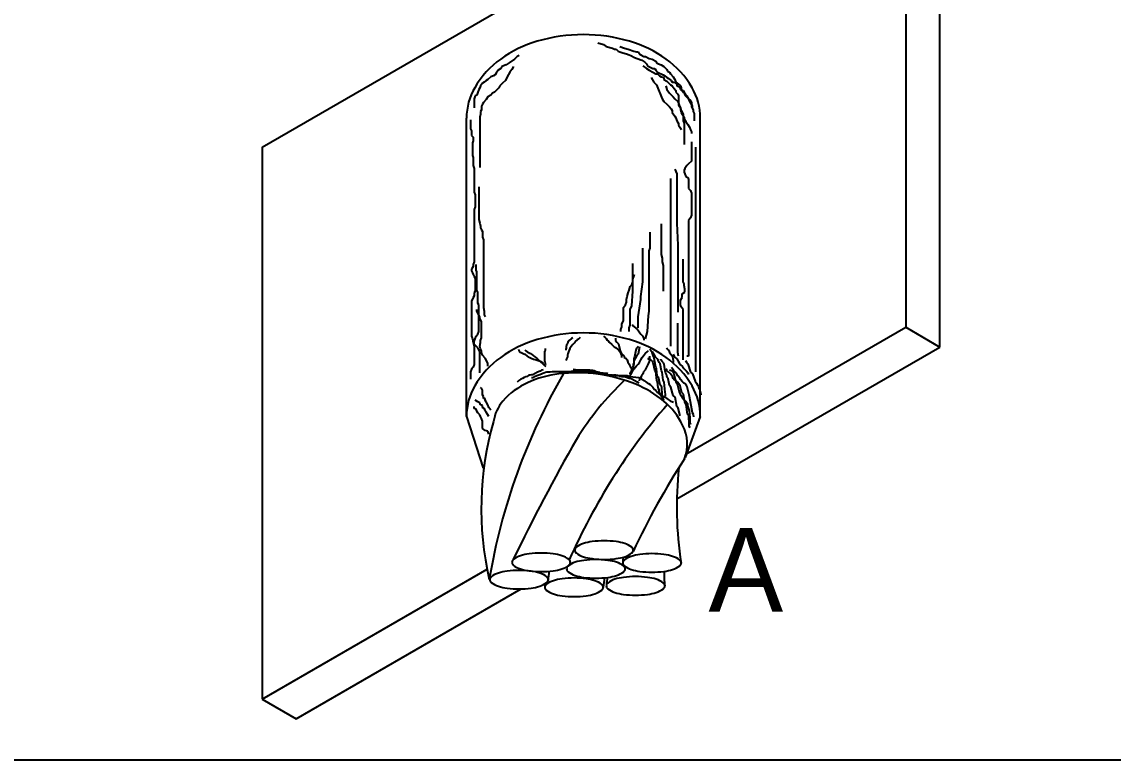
# Model space of a CAD drawing. Extents: x -800 to 12181, y -6101 to 2255.
# Drawn here: x 11382.3 to 11507.5, y 803.8 to 888.5 of the extents above; entities that cross this region are included whole.
import ezdxf

# ---------------------------------------------------------------- set-up
doc = ezdxf.new("R2010")
doc.units = 0
doc.header["$MEASUREMENT"] = 0
doc.layers.add('15', color=1, linetype='CONTINUOUS')
doc.layers.add('25', color=2, linetype='CONTINUOUS')
doc.styles.add('60', font='ACENT.SHX', dxfattribs={"height": 8})

msp = doc.modelspace()

# ---------------------------------------------------------------- linework, layer by layer
at = {"layer": '15'}
for p, q in [((11409.826, 874.143, -8.914), (11483.742, 916.819, -8.914)), ((11483.742, 916.819, -8.914), (11483.742, 853.47, -8.914)), ((11487.662, 851.207, -8.914), (11487.662, 914.556, -8.914)), ((11433.303, 843.247, -8.914), (11433.303, 877.489, -8.914)), ((11460.139, 843.247, -8.914), (11460.139, 877.489, -8.914)), ((11409.826, 874.143, -8.914), (11409.826, 810.794, -8.914)), ((11458.502, 838.898, -8.914), (11483.742, 853.47, -8.914)), ((11483.742, 853.47, -8.914), (11487.662, 851.207, -8.914)), ((11457.447, 833.762, -8.914), (11487.662, 851.207, -8.914)), ((11433.303, 843.247, -8.914), (11435.212, 837.309, -8.914)), ((11460.139, 843.247, -8.914), (11458.391, 838.519, -8.914)), ((11409.826, 810.794, -8.914), (11435.666, 825.713, -8.914)), ((11413.745, 808.531, -8.914), (11439.586, 823.45, -8.914)), ((11409.826, 810.794, -8.914), (11413.745, 808.531, -8.914))]:
    msp.add_line(p, q, dxfattribs=at)
at = {"layer": '15', "color": 1}
for p, q in [((11448.391, 886.124, -8.914), (11449.022, 885.914, -8.914)), ((11449.022, 885.914, -8.914), (11449.338, 885.704, -8.914)), ((11439.341, 884.652, -8.914), (11439.131, 884.547, -8.914)), ((11449.338, 885.704, -8.914), (11450.074, 885.493, -8.914)), ((11450.074, 885.493, -8.914), (11450.285, 885.388, -8.914)), ((11450.285, 885.388, -8.914), (11450.495, 885.388, -8.914)), ((11450.495, 885.388, -8.914), (11450.706, 885.178, -8.914)), ((11450.706, 885.178, -8.914), (11450.916, 885.073, -8.914)), ((11450.916, 885.704, -8.914), (11451.442, 885.493, -8.914)), ((11450.916, 885.073, -8.914), (11451.232, 884.967, -8.914)), ((11451.232, 884.967, -8.914), (11451.653, 884.862, -8.914)), ((11451.442, 885.493, -8.914), (11451.863, 885.388, -8.914)), ((11451.653, 884.862, -8.914), (11451.968, 884.757, -8.914)), ((11451.863, 885.388, -8.914), (11452.495, 885.178, -8.914)), ((11451.968, 884.757, -8.914), (11452.179, 884.652, -8.914)), ((11452.179, 884.652, -8.914), (11452.6, 884.442, -8.914)), ((11452.495, 885.178, -8.914), (11452.81, 885.073, -8.914)), ((11452.81, 885.073, -8.914), (11453.021, 885.073, -8.914)), ((11453.021, 885.073, -8.914), (11453.126, 884.862, -8.914)), ((11453.126, 884.862, -8.914), (11453.336, 884.757, -8.914)), ((11453.336, 884.757, -8.914), (11453.652, 884.547, -8.914)), ((11437.342, 883.39, -8.914), (11437.236, 883.179, -8.914)), ((11437.868, 883.6, -8.914), (11437.342, 883.39, -8.914)), ((11438.183, 883.811, -8.914), (11437.868, 883.6, -8.914)), ((11438.815, 884.231, -8.914), (11438.183, 883.811, -8.914)), ((11438.71, 883.39, -8.914), (11438.499, 883.074, -8.914)), ((11439.131, 884.547, -8.914), (11438.815, 884.231, -8.914)), ((11452.6, 884.442, -8.914), (11452.915, 884.336, -8.914)), ((11452.915, 884.336, -8.914), (11453.442, 884.126, -8.914)), ((11453.442, 884.126, -8.914), (11453.757, 883.916, -8.914)), ((11453.547, 883.495, -8.914), (11453.968, 883.179, -8.914)), ((11453.652, 884.547, -8.914), (11453.863, 884.547, -8.914)), ((11453.757, 883.916, -8.914), (11453.968, 883.705, -8.914)), ((11453.863, 884.547, -8.914), (11454.283, 884.336, -8.914)), ((11453.968, 883.705, -8.914), (11454.073, 883.495, -8.914)), ((11454.073, 883.495, -8.914), (11454.704, 883.179, -8.914)), ((11454.283, 884.336, -8.914), (11454.599, 884.231, -8.914)), ((11454.599, 884.231, -8.914), (11455.02, 884.021, -8.914)), ((11455.02, 884.021, -8.914), (11455.125, 883.811, -8.914)), ((11455.125, 883.811, -8.914), (11455.336, 883.705, -8.914)), ((11455.336, 883.705, -8.914), (11455.651, 883.6, -8.914)), ((11455.651, 883.6, -8.914), (11455.967, 883.39, -8.914)), ((11455.967, 883.39, -8.914), (11456.283, 883.074, -8.914)), ((11436.079, 882.233, -8.914), (11435.763, 881.917, -8.914)), ((11436.395, 882.338, -8.914), (11436.079, 882.233, -8.914)), ((11436.605, 882.443, -8.914), (11436.395, 882.338, -8.914)), ((11436.71, 882.654, -8.914), (11436.605, 882.443, -8.914)), ((11436.921, 882.969, -8.914), (11436.71, 882.654, -8.914)), ((11437.236, 883.179, -8.914), (11436.921, 882.969, -8.914)), ((11437.973, 882.233, -8.914), (11437.763, 881.812, -8.914)), ((11438.289, 882.759, -8.914), (11437.973, 882.233, -8.914)), ((11438.499, 883.074, -8.914), (11438.289, 882.759, -8.914)), ((11453.968, 883.179, -8.914), (11454.283, 882.969, -8.914)), ((11454.283, 882.969, -8.914), (11454.704, 882.759, -8.914)), ((11454.494, 882.128, -8.914), (11454.81, 881.602, -8.914)), ((11454.704, 883.179, -8.914), (11454.915, 883.179, -8.914)), ((11454.704, 882.759, -8.914), (11455.02, 882.548, -8.914)), ((11454.915, 883.179, -8.914), (11455.02, 882.969, -8.914)), ((11455.02, 882.969, -8.914), (11455.23, 882.759, -8.914)), ((11455.02, 882.548, -8.914), (11455.23, 882.548, -8.914)), ((11455.23, 882.759, -8.914), (11455.862, 882.443, -8.914)), ((11455.23, 882.548, -8.914), (11455.441, 882.338, -8.914)), ((11455.441, 882.338, -8.914), (11455.651, 882.233, -8.914)), ((11455.651, 882.233, -8.914), (11455.967, 882.128, -8.914)), ((11455.862, 882.443, -8.914), (11456.072, 882.338, -8.914)), ((11455.967, 882.128, -8.914), (11455.967, 881.917, -8.914)), ((11456.072, 882.338, -8.914), (11456.283, 882.128, -8.914)), ((11456.283, 883.074, -8.914), (11456.388, 882.864, -8.914)), ((11456.283, 882.128, -8.914), (11456.493, 882.023, -8.914)), ((11456.388, 882.864, -8.914), (11456.598, 882.759, -8.914)), ((11456.598, 882.759, -8.914), (11456.704, 882.548, -8.914)), ((11456.704, 882.548, -8.914), (11457.019, 882.233, -8.914)), ((11457.019, 882.233, -8.914), (11457.23, 881.917, -8.914)), ((11434.816, 880.971, -8.914), (11434.711, 880.76, -8.914)), ((11434.921, 881.181, -8.914), (11434.816, 880.971, -8.914)), ((11435.132, 881.497, -8.914), (11434.921, 881.181, -8.914)), ((11435.342, 881.602, -8.914), (11435.132, 881.497, -8.914)), ((11435.553, 881.812, -8.914), (11435.342, 881.602, -8.914)), ((11435.763, 881.917, -8.914), (11435.553, 881.812, -8.914)), ((11437.026, 880.971, -8.914), (11436.816, 880.76, -8.914)), ((11437.131, 881.181, -8.914), (11437.026, 880.971, -8.914)), ((11437.447, 881.497, -8.914), (11437.131, 881.181, -8.914)), ((11437.763, 881.812, -8.914), (11437.447, 881.497, -8.914)), ((11454.81, 881.602, -8.914), (11455.125, 881.286, -8.914)), ((11455.125, 881.286, -8.914), (11455.757, 879.709, -8.914)), ((11455.967, 881.917, -8.914), (11456.283, 881.707, -8.914)), ((11456.178, 881.181, -8.914), (11456.283, 880.76, -8.914)), ((11456.283, 881.707, -8.914), (11456.704, 881.286, -8.914)), ((11456.493, 882.023, -8.914), (11456.809, 881.812, -8.914)), ((11456.704, 881.286, -8.914), (11456.914, 881.181, -8.914)), ((11456.809, 881.812, -8.914), (11456.914, 881.602, -8.914)), ((11456.914, 881.602, -8.914), (11457.125, 881.602, -8.914)), ((11456.914, 881.181, -8.914), (11457.125, 880.866, -8.914)), ((11457.125, 881.602, -8.914), (11457.44, 881.392, -8.914)), ((11457.125, 880.866, -8.914), (11457.335, 880.655, -8.914)), ((11457.23, 881.917, -8.914), (11457.335, 881.602, -8.914)), ((11457.335, 881.602, -8.914), (11457.651, 881.392, -8.914)), ((11457.44, 881.392, -8.914), (11457.44, 881.181, -8.914)), ((11457.44, 881.181, -8.914), (11457.756, 881.076, -8.914)), ((11457.651, 881.392, -8.914), (11457.861, 881.181, -8.914)), ((11457.756, 881.076, -8.914), (11457.861, 880.76, -8.914)), ((11457.861, 881.181, -8.914), (11457.966, 880.971, -8.914)), ((11457.966, 880.971, -8.914), (11457.966, 880.76, -8.914)), ((11434.29, 880.024, -8.914), (11434.185, 879.709, -8.914)), ((11434.185, 879.709, -8.914), (11434.185, 878.657, -8.914)), ((11434.5, 880.129, -8.914), (11434.29, 880.024, -8.914)), ((11434.606, 880.445, -8.914), (11434.5, 880.129, -8.914)), ((11434.711, 880.76, -8.914), (11434.606, 880.445, -8.914)), ((11435.553, 879.604, -8.914), (11435.237, 879.288, -8.914)), ((11435.763, 879.919, -8.914), (11435.553, 879.604, -8.914)), ((11436.079, 880.129, -8.914), (11435.763, 879.919, -8.914)), ((11436.289, 880.34, -8.914), (11436.079, 880.129, -8.914)), ((11436.5, 880.445, -8.914), (11436.289, 880.34, -8.914)), ((11436.816, 880.76, -8.914), (11436.5, 880.445, -8.914)), ((11455.757, 879.709, -8.914), (11455.967, 879.393, -8.914)), ((11456.283, 880.76, -8.914), (11456.598, 880.34, -8.914)), ((11456.598, 880.34, -8.914), (11457.019, 879.919, -8.914)), ((11457.019, 879.919, -8.914), (11457.23, 879.709, -8.914)), ((11457.23, 879.709, -8.914), (11457.546, 879.393, -8.914)), ((11457.335, 880.655, -8.914), (11457.335, 880.445, -8.914)), ((11457.335, 880.445, -8.914), (11457.546, 880.235, -8.914)), ((11457.546, 880.235, -8.914), (11457.651, 880.024, -8.914)), ((11457.651, 880.024, -8.914), (11457.651, 878.972, -8.914)), ((11457.861, 880.76, -8.914), (11458.072, 880.655, -8.914)), ((11457.966, 880.76, -8.914), (11458.177, 880.655, -8.914)), ((11458.072, 880.655, -8.914), (11458.177, 880.445, -8.914)), ((11458.177, 880.655, -8.914), (11458.282, 880.445, -8.914)), ((11458.177, 880.445, -8.914), (11458.387, 880.34, -8.914)), ((11458.282, 880.445, -8.914), (11458.387, 880.129, -8.914)), ((11458.387, 880.34, -8.914), (11458.493, 880.129, -8.914)), ((11458.387, 880.129, -8.914), (11458.808, 879.709, -8.914)), ((11458.493, 880.129, -8.914), (11458.703, 879.919, -8.914)), ((11458.703, 879.919, -8.914), (11458.808, 879.604, -8.914)), ((11458.808, 879.709, -8.914), (11459.019, 879.498, -8.914)), ((11458.808, 879.604, -8.914), (11459.019, 879.183, -8.914)), ((11435.027, 878.447, -8.914), (11434.921, 878.236, -8.914)), ((11435.132, 879.078, -8.914), (11435.027, 878.867, -8.914)), ((11435.027, 878.867, -8.914), (11435.027, 878.447, -8.914)), ((11435.237, 879.288, -8.914), (11435.132, 879.078, -8.914)), ((11455.967, 879.393, -8.914), (11456.283, 879.078, -8.914)), ((11456.283, 879.078, -8.914), (11456.598, 878.762, -8.914)), ((11456.598, 878.762, -8.914), (11456.809, 878.552, -8.914)), ((11456.809, 878.552, -8.914), (11456.914, 878.341, -8.914)), ((11456.914, 878.341, -8.914), (11456.914, 878.131, -8.914)), ((11457.546, 879.393, -8.914), (11457.651, 879.183, -8.914)), ((11457.651, 879.183, -8.914), (11457.756, 878.867, -8.914)), ((11457.651, 878.972, -8.914), (11457.861, 878.657, -8.914)), ((11457.756, 878.867, -8.914), (11457.861, 878.657, -8.914)), ((11457.861, 878.657, -8.914), (11457.966, 878.341, -8.914)), ((11457.861, 878.657, -8.914), (11457.861, 878.447, -8.914)), ((11457.861, 878.447, -8.914), (11457.966, 878.131, -8.914)), ((11457.966, 878.341, -8.914), (11458.177, 877.921, -8.914)), ((11459.019, 879.498, -8.914), (11459.124, 879.288, -8.914)), ((11459.019, 879.183, -8.914), (11459.124, 878.972, -8.914)), ((11459.124, 879.288, -8.914), (11459.124, 879.078, -8.914)), ((11459.124, 879.078, -8.914), (11459.229, 878.867, -8.914)), ((11459.124, 878.972, -8.914), (11459.124, 878.762, -8.914)), ((11459.124, 878.762, -8.914), (11459.334, 878.447, -8.914)), ((11459.229, 878.867, -8.914), (11459.229, 878.657, -8.914)), ((11459.334, 878.447, -8.914), (11459.334, 878.236, -8.914)), ((11433.764, 877.29, -8.914), (11433.764, 876.238, -8.914)), ((11434.921, 877.921, -8.914), (11434.816, 877.605, -8.914)), ((11434.816, 877.605, -8.914), (11434.816, 871.821, -8.914)), ((11434.921, 878.236, -8.914), (11434.921, 877.921, -8.914)), ((11456.914, 878.131, -8.914), (11457.23, 877.71, -8.914)), ((11457.23, 877.71, -8.914), (11457.335, 877.5, -8.914)), ((11457.335, 877.5, -8.914), (11457.44, 877.185, -8.914)), ((11457.44, 877.185, -8.914), (11457.651, 876.869, -8.914)), ((11457.966, 878.131, -8.914), (11458.072, 877.921, -8.914)), ((11458.072, 877.921, -8.914), (11458.282, 877.605, -8.914)), ((11458.177, 877.921, -8.914), (11458.177, 877.185, -8.914)), ((11458.177, 877.185, -8.914), (11458.282, 876.869, -8.914)), ((11458.282, 877.605, -8.914), (11458.282, 877.395, -8.914)), ((11458.282, 877.395, -8.914), (11458.493, 877.079, -8.914)), ((11458.493, 877.079, -8.914), (11458.703, 876.764, -8.914)), ((11459.334, 878.236, -8.914), (11459.44, 878.026, -8.914)), ((11459.44, 878.026, -8.914), (11459.44, 877.185, -8.914)), ((11433.764, 876.238, -8.914), (11433.869, 876.028, -8.914)), ((11433.869, 876.028, -8.914), (11433.869, 875.502, -8.914)), ((11457.651, 876.869, -8.914), (11457.651, 876.659, -8.914)), ((11457.651, 876.659, -8.914), (11457.861, 876.343, -8.914)), ((11457.861, 876.343, -8.914), (11457.966, 876.133, -8.914)), ((11458.282, 876.869, -8.914), (11458.282, 874.45, -8.914)), ((11458.703, 876.764, -8.914), (11458.914, 876.448, -8.914)), ((11458.914, 876.448, -8.914), (11459.019, 876.133, -8.914)), ((11459.019, 876.133, -8.914), (11459.124, 875.922, -8.914)), ((11459.124, 875.922, -8.914), (11459.124, 875.712, -8.914)), ((11433.869, 875.502, -8.914), (11434.08, 875.291, -8.914)), ((11434.08, 874.871, -8.914), (11433.974, 874.66, -8.914)), ((11433.974, 874.66, -8.914), (11433.974, 873.188, -8.914)), ((11434.08, 875.291, -8.914), (11434.08, 874.871, -8.914)), ((11459.124, 874.765, -8.914), (11459.124, 872.557, -8.914)), ((11459.65, 848.366, -8.914), (11459.65, 874.134, -8.914)), ((11433.974, 873.188, -8.914), (11434.08, 872.977, -8.914)), ((11434.08, 872.977, -8.914), (11434.08, 872.031, -8.914)), ((11458.808, 872.241, -8.914), (11458.598, 872.031, -8.914)), ((11459.124, 872.557, -8.914), (11458.808, 872.241, -8.914)), ((11434.08, 872.031, -8.914), (11434.185, 871.715, -8.914)), ((11434.185, 871.715, -8.914), (11434.185, 868.981, -8.914)), ((11457.23, 871.61, -8.914), (11457.44, 871.084, -8.914)), ((11457.44, 871.084, -8.914), (11457.44, 865.405, -8.914)), ((11458.387, 871.715, -8.914), (11458.282, 871.505, -8.914)), ((11458.282, 871.505, -8.914), (11458.282, 871.295, -8.914)), ((11458.282, 871.295, -8.914), (11458.387, 871.084, -8.914)), ((11458.598, 872.031, -8.914), (11458.387, 871.715, -8.914)), ((11458.387, 871.084, -8.914), (11458.493, 870.769, -8.914)), ((11434.711, 869.612, -8.914), (11434.711, 865.826, -8.914)), ((11456.704, 870.558, -8.914), (11456.704, 851.311, -8.914)), ((11458.493, 870.769, -8.914), (11458.703, 870.664, -8.914)), ((11458.703, 870.664, -8.914), (11458.808, 870.453, -8.914)), ((11458.808, 870.453, -8.914), (11458.808, 869.402, -8.914)), ((11434.185, 868.981, -8.914), (11434.29, 868.665, -8.914)), ((11434.29, 868.665, -8.914), (11434.29, 867.298, -8.914)), ((11458.808, 869.402, -8.914), (11459.019, 869.191, -8.914)), ((11459.019, 869.191, -8.914), (11459.124, 868.876, -8.914)), ((11459.124, 868.876, -8.914), (11459.124, 866.351, -8.914)), ((11434.29, 867.298, -8.914), (11434.185, 866.982, -8.914)), ((11434.185, 866.982, -8.914), (11434.185, 860.988, -8.914)), ((11434.711, 865.826, -8.914), (11434.816, 865.405, -8.914)), ((11459.019, 866.036, -8.914), (11458.808, 865.72, -8.914)), ((11459.124, 866.351, -8.914), (11459.019, 866.036, -8.914)), ((11434.816, 865.405, -8.914), (11434.921, 865.089, -8.914)), ((11434.921, 865.089, -8.914), (11434.921, 864.879, -8.914)), ((11434.921, 864.879, -8.914), (11435.027, 864.669, -8.914)), ((11435.027, 864.669, -8.914), (11435.132, 864.458, -8.914)), ((11455.651, 865.363, -8.914), (11455.651, 861.829, -8.914)), ((11457.44, 865.405, -8.914), (11457.546, 862.881, -8.914)), ((11458.808, 865.72, -8.914), (11458.808, 850.154, -8.914)), ((11435.132, 864.458, -8.914), (11435.132, 863.827, -8.914)), ((11435.132, 863.827, -8.914), (11435.237, 863.512, -8.914)), ((11435.237, 863.512, -8.914), (11435.237, 855.729, -8.914)), ((11454.389, 862.565, -8.914), (11454.389, 864.373, -8.914)), ((11453.547, 858.674, -8.914), (11453.547, 862.565, -8.914)), ((11454.283, 862.25, -8.914), (11454.389, 862.565, -8.914)), ((11454.283, 855.308, -8.914), (11454.283, 862.25, -8.914)), ((11457.546, 862.881, -8.914), (11457.546, 855.203, -8.914)), ((11434.185, 860.988, -8.914), (11434.08, 860.672, -8.914)), ((11452.389, 857.622, -8.914), (11452.389, 860.777, -8.914)), ((11455.651, 861.829, -8.914), (11455.757, 861.408, -8.914)), ((11455.757, 861.408, -8.914), (11455.757, 860.988, -8.914)), ((11455.757, 860.988, -8.914), (11455.862, 860.567, -8.914)), ((11458.177, 858.674, -8.914), (11458.177, 861.303, -8.914)), ((11434.08, 860.462, -8.914), (11433.869, 860.146, -8.914)), ((11433.869, 860.146, -8.914), (11433.869, 859.936, -8.914)), ((11433.869, 859.936, -8.914), (11433.974, 859.725, -8.914)), ((11433.974, 859.725, -8.914), (11434.08, 859.515, -8.914)), ((11434.08, 860.672, -8.914), (11434.08, 860.462, -8.914)), ((11434.395, 860.041, -8.914), (11434.395, 860.672, -8.914)), ((11434.5, 859.831, -8.914), (11434.395, 860.041, -8.914)), ((11434.5, 857.727, -8.914), (11434.5, 859.831, -8.914)), ((11455.862, 860.567, -8.914), (11455.862, 857.622, -8.914)), ((11434.08, 859.515, -8.914), (11434.185, 859.305, -8.914)), ((11434.185, 859.305, -8.914), (11434.29, 859.094, -8.914)), ((11434.29, 859.094, -8.914), (11434.29, 857.622, -8.914)), ((11452.074, 858.148, -8.914), (11452.284, 858.358, -8.914)), ((11452.284, 858.358, -8.914), (11452.389, 858.674, -8.914)), ((11452.389, 858.989, -8.914), (11452.495, 859.305, -8.914)), ((11452.389, 858.674, -8.914), (11452.389, 858.989, -8.914)), ((11452.495, 859.305, -8.914), (11452.6, 859.515, -8.914)), ((11453.336, 856.991, -8.914), (11453.547, 858.674, -8.914)), ((11458.282, 858.463, -8.914), (11458.177, 858.674, -8.914)), ((11458.282, 858.253, -8.914), (11458.282, 858.463, -8.914)), ((11434.185, 857.096, -8.914), (11434.08, 856.886, -8.914)), ((11434.29, 857.622, -8.914), (11434.185, 857.412, -8.914)), ((11434.185, 857.412, -8.914), (11434.185, 857.096, -8.914)), ((11434.606, 857.517, -8.914), (11434.5, 857.727, -8.914)), ((11434.606, 856.255, -8.914), (11434.606, 857.517, -8.914)), ((11451.758, 856.991, -8.914), (11451.863, 857.412, -8.914)), ((11451.863, 857.412, -8.914), (11451.968, 857.727, -8.914)), ((11451.968, 857.727, -8.914), (11452.074, 858.148, -8.914)), ((11452.284, 855.939, -8.914), (11452.389, 857.622, -8.914)), ((11458.072, 857.306, -8.914), (11458.387, 857.517, -8.914)), ((11458.072, 856.886, -8.914), (11458.072, 857.306, -8.914)), ((11458.387, 857.832, -8.914), (11458.282, 858.253, -8.914)), ((11458.387, 857.517, -8.914), (11458.387, 857.832, -8.914)), ((11434.08, 856.886, -8.914), (11433.869, 856.465, -8.914)), ((11433.869, 856.465, -8.914), (11433.869, 852.468, -8.914)), ((11434.711, 856.044, -8.914), (11434.606, 856.255, -8.914)), ((11434.711, 852.994, -8.914), (11434.711, 856.044, -8.914)), ((11451.337, 855.729, -8.914), (11451.548, 856.044, -8.914)), ((11451.548, 856.044, -8.914), (11451.653, 856.36, -8.914)), ((11451.653, 856.675, -8.914), (11451.758, 856.991, -8.914)), ((11451.653, 856.36, -8.914), (11451.653, 856.675, -8.914)), ((11452.074, 855.518, -8.914), (11452.284, 855.939, -8.914)), ((11453.021, 854.677, -8.914), (11453.336, 856.675, -8.914)), ((11453.336, 856.675, -8.914), (11453.336, 856.991, -8.914)), ((11457.861, 856.57, -8.914), (11458.072, 856.886, -8.914)), ((11457.861, 856.044, -8.914), (11457.861, 856.57, -8.914)), ((11457.966, 855.834, -8.914), (11457.861, 856.044, -8.914)), ((11458.177, 855.518, -8.914), (11457.966, 855.834, -8.914)), ((11434.5, 855.308, -8.914), (11434.5, 855.518, -8.914)), ((11434.606, 855.098, -8.914), (11434.5, 855.308, -8.914)), ((11434.711, 854.887, -8.914), (11434.606, 855.098, -8.914)), ((11434.816, 854.677, -8.914), (11434.711, 854.887, -8.914)), ((11434.816, 854.467, -8.914), (11434.816, 854.677, -8.914)), ((11435.237, 855.729, -8.914), (11435.342, 855.308, -8.914)), ((11435.342, 855.308, -8.914), (11435.342, 854.887, -8.914)), ((11435.342, 854.887, -8.914), (11435.448, 854.677, -8.914)), ((11451.337, 854.256, -8.914), (11451.337, 855.729, -8.914)), ((11452.074, 853.73, -8.914), (11452.074, 855.518, -8.914)), ((11453.021, 853.415, -8.914), (11453.021, 854.677, -8.914)), ((11454.073, 852.994, -8.914), (11454.178, 854.782, -8.914)), ((11454.178, 854.782, -8.914), (11454.283, 855.308, -8.914)), ((11458.177, 849.734, -8.914), (11458.177, 855.518, -8.914)), ((11435.027, 854.151, -8.914), (11434.816, 854.467, -8.914)), ((11435.027, 852.258, -8.914), (11435.027, 854.151, -8.914)), ((11451.021, 853.205, -8.914), (11451.127, 853.52, -8.914)), ((11451.127, 853.836, -8.914), (11451.337, 854.256, -8.914)), ((11451.127, 853.52, -8.914), (11451.127, 853.836, -8.914)), ((11451.968, 853.415, -8.914), (11452.074, 853.73, -8.914)), ((11451.968, 852.994, -8.914), (11451.968, 853.415, -8.914)), ((11452.313, 853.792, -8.914), (11452.47, 853.582, -8.914)), ((11452.47, 853.582, -8.914), (11452.786, 853.32, -8.914)), ((11452.786, 853.32, -8.914), (11452.943, 853.215, -8.914)), ((11457.546, 850.575, -8.914), (11457.546, 853.941, -8.914)), ((11433.869, 852.468, -8.914), (11433.974, 852.153, -8.914)), ((11433.974, 852.153, -8.914), (11434.08, 851.732, -8.914)), ((11434.185, 851.837, -8.914), (11434.29, 852.153, -8.914)), ((11434.29, 852.153, -8.914), (11434.395, 852.468, -8.914)), ((11434.395, 852.468, -8.914), (11434.606, 852.679, -8.914)), ((11434.606, 852.679, -8.914), (11434.711, 852.994, -8.914)), ((11434.921, 851.942, -8.914), (11435.027, 852.258, -8.914)), ((11445.354, 852.175, -8.914), (11445.071, 851.939, -8.914)), ((11445.496, 852.269, -8.914), (11445.354, 852.175, -8.914)), ((11446.015, 852.033, -8.914), (11445.779, 851.844, -8.914)), ((11446.157, 852.127, -8.914), (11446.015, 852.033, -8.914)), ((11446.346, 852.316, -8.914), (11446.157, 852.127, -8.914)), ((11449.038, 852.458, -8.914), (11449.226, 852.316, -8.914)), ((11449.226, 852.316, -8.914), (11449.321, 852.175, -8.914)), ((11449.321, 852.175, -8.914), (11449.463, 851.986, -8.914)), ((11450.407, 852.222, -8.914), (11450.407, 851.939, -8.914)), ((11451.021, 852.994, -8.914), (11451.021, 853.205, -8.914)), ((11452.943, 853.215, -8.914), (11453.048, 853.057, -8.914)), ((11453.048, 853.057, -8.914), (11453.206, 852.847, -8.914)), ((11453.206, 852.847, -8.914), (11453.311, 852.689, -8.914)), ((11453.311, 852.689, -8.914), (11453.521, 852.479, -8.914)), ((11453.521, 852.479, -8.914), (11453.574, 852.322, -8.914)), ((11453.574, 852.322, -8.914), (11453.679, 852.164, -8.914)), ((11453.679, 852.164, -8.914), (11453.679, 852.007, -8.914)), ((11453.863, 852.153, -8.914), (11453.968, 852.573, -8.914)), ((11453.968, 852.573, -8.914), (11454.073, 852.994, -8.914)), ((11434.08, 851.732, -8.914), (11434.185, 851.311, -8.914)), ((11434.185, 851.522, -8.914), (11434.185, 851.837, -8.914)), ((11434.395, 851.311, -8.914), (11434.185, 851.522, -8.914)), ((11434.185, 851.311, -8.914), (11434.185, 849.208, -8.914)), ((11434.606, 851.101, -8.914), (11434.395, 851.311, -8.914)), ((11434.711, 850.891, -8.914), (11434.606, 851.101, -8.914)), ((11434.816, 850.68, -8.914), (11434.711, 850.891, -8.914)), ((11434.816, 851.311, -8.914), (11434.921, 851.732, -8.914)), ((11434.921, 850.996, -8.914), (11434.816, 851.311, -8.914)), ((11434.921, 851.732, -8.914), (11434.921, 851.942, -8.914)), ((11435.027, 850.785, -8.914), (11434.921, 850.996, -8.914)), ((11435.027, 850.575, -8.914), (11435.027, 850.785, -8.914)), ((11439.263, 850.948, -8.914), (11439.31, 850.806, -8.914)), ((11439.31, 850.806, -8.914), (11439.405, 850.664, -8.914)), ((11440.018, 850.9, -8.914), (11440.113, 850.759, -8.914)), ((11440.113, 850.759, -8.914), (11440.255, 850.664, -8.914)), ((11442.285, 850.712, -8.914), (11442.379, 850.853, -8.914)), ((11442.379, 850.853, -8.914), (11442.379, 851.042, -8.914)), ((11444.741, 851.089, -8.914), (11444.693, 850.948, -8.914)), ((11444.693, 850.948, -8.914), (11444.693, 850.853, -8.914)), ((11444.788, 851.42, -8.914), (11444.741, 851.231, -8.914)), ((11444.741, 851.231, -8.914), (11444.741, 851.089, -8.914)), ((11444.882, 851.561, -8.914), (11444.788, 851.42, -8.914)), ((11444.929, 851.75, -8.914), (11444.882, 851.561, -8.914)), ((11445.071, 851.939, -8.914), (11444.929, 851.75, -8.914)), ((11445.071, 850.853, -8.914), (11445.024, 850.664, -8.914)), ((11445.165, 851.042, -8.914), (11445.071, 850.853, -8.914)), ((11445.307, 851.278, -8.914), (11445.165, 851.042, -8.914)), ((11445.496, 851.514, -8.914), (11445.307, 851.278, -8.914)), ((11445.685, 851.703, -8.914), (11445.496, 851.514, -8.914)), ((11445.779, 851.844, -8.914), (11445.685, 851.703, -8.914)), ((11449.463, 851.986, -8.914), (11449.604, 851.891, -8.914)), ((11449.604, 851.891, -8.914), (11449.699, 851.75, -8.914)), ((11449.699, 851.75, -8.914), (11449.982, 851.514, -8.914)), ((11449.982, 851.514, -8.914), (11450.265, 851.231, -8.914)), ((11450.265, 851.231, -8.914), (11450.407, 851.136, -8.914)), ((11450.407, 851.939, -8.914), (11450.549, 851.75, -8.914)), ((11450.407, 851.136, -8.914), (11450.643, 850.948, -8.914)), ((11450.549, 851.75, -8.914), (11450.738, 851.561, -8.914)), ((11450.643, 850.948, -8.914), (11450.785, 850.853, -8.914)), ((11450.738, 851.561, -8.914), (11450.926, 850.759, -8.914)), ((11450.785, 850.853, -8.914), (11450.879, 850.712, -8.914)), ((11450.926, 850.759, -8.914), (11451.021, 850.617, -8.914)), ((11452.733, 850.851, -8.914), (11452.575, 850.064, -8.914)), ((11452.838, 851.061, -8.914), (11452.733, 850.851, -8.914)), ((11452.996, 851.272, -8.914), (11452.838, 851.061, -8.914)), ((11453.153, 851.219, -8.914), (11452.996, 850.379, -8.914)), ((11454.047, 850.641, -8.914), (11454.204, 850.799, -8.914)), ((11454.414, 850.851, -8.914), (11454.362, 850.956, -8.914)), ((11454.624, 850.589, -8.914), (11454.414, 850.851, -8.914)), ((11456.253, 851.114, -8.914), (11456.358, 850.956, -8.914)), ((11456.358, 850.956, -8.914), (11456.516, 850.799, -8.914)), ((11456.516, 850.799, -8.914), (11456.621, 850.589, -8.914)), ((11434.816, 848.261, -8.914), (11434.816, 850.68, -8.914)), ((11435.132, 850.26, -8.914), (11435.027, 850.575, -8.914)), ((11435.448, 849.944, -8.914), (11435.132, 850.26, -8.914)), ((11435.658, 849.523, -8.914), (11435.448, 849.944, -8.914)), ((11435.763, 849.313, -8.914), (11435.658, 849.523, -8.914)), ((11439.405, 850.664, -8.914), (11439.641, 850.523, -8.914)), ((11439.641, 850.523, -8.914), (11439.877, 850.428, -8.914)), ((11439.877, 850.428, -8.914), (11440.018, 850.381, -8.914)), ((11440.018, 850.381, -8.914), (11440.255, 850.145, -8.914)), ((11440.255, 850.664, -8.914), (11440.491, 850.523, -8.914)), ((11440.255, 850.145, -8.914), (11440.396, 850.098, -8.914)), ((11440.396, 850.098, -8.914), (11440.585, 850.004, -8.914)), ((11440.491, 850.523, -8.914), (11440.632, 850.476, -8.914)), ((11440.585, 850.004, -8.914), (11440.727, 849.909, -8.914)), ((11440.632, 850.476, -8.914), (11440.774, 850.381, -8.914)), ((11440.727, 849.909, -8.914), (11441.01, 849.815, -8.914)), ((11440.774, 850.381, -8.914), (11440.963, 850.24, -8.914)), ((11440.963, 850.24, -8.914), (11441.152, 850.098, -8.914)), ((11441.01, 849.815, -8.914), (11441.199, 849.768, -8.914)), ((11441.152, 850.098, -8.914), (11441.388, 849.909, -8.914)), ((11441.199, 849.768, -8.914), (11441.53, 849.673, -8.914)), ((11441.388, 849.909, -8.914), (11441.53, 849.768, -8.914)), ((11441.53, 849.768, -8.914), (11441.718, 849.579, -8.914)), ((11441.53, 849.673, -8.914), (11441.766, 849.579, -8.914)), ((11441.718, 849.579, -8.914), (11441.86, 849.437, -8.914)), ((11441.766, 849.579, -8.914), (11441.954, 849.484, -8.914)), ((11442.285, 849.626, -8.914), (11442.285, 850.712, -8.914)), ((11442.332, 849.437, -8.914), (11442.285, 849.626, -8.914)), ((11444.741, 849.72, -8.914), (11444.693, 849.673, -8.914)), ((11444.788, 849.862, -8.914), (11444.741, 849.72, -8.914)), ((11444.882, 850.098, -8.914), (11444.788, 849.862, -8.914)), ((11444.929, 850.428, -8.914), (11444.882, 850.287, -8.914)), ((11444.882, 850.287, -8.914), (11444.882, 850.098, -8.914)), ((11445.024, 850.664, -8.914), (11444.929, 850.428, -8.914)), ((11450.879, 850.712, -8.914), (11451.021, 850.428, -8.914)), ((11451.021, 850.617, -8.914), (11451.115, 850.428, -8.914)), ((11451.021, 850.428, -8.914), (11451.115, 850.24, -8.914)), ((11451.115, 850.428, -8.914), (11451.399, 850.145, -8.914)), ((11451.115, 850.24, -8.914), (11451.115, 850.004, -8.914)), ((11451.399, 850.145, -8.914), (11451.399, 850.004, -8.914)), ((11451.399, 850.004, -8.914), (11451.587, 849.909, -8.914)), ((11451.587, 849.909, -8.914), (11451.729, 849.72, -8.914)), ((11451.729, 849.72, -8.914), (11451.824, 849.484, -8.914)), ((11452.575, 850.064, -8.914), (11452.523, 849.854, -8.914)), ((11452.523, 849.854, -8.914), (11452.523, 849.276, -8.914)), ((11452.575, 849.749, -8.914), (11452.523, 849.591, -8.914)), ((11452.523, 849.591, -8.914), (11452.523, 849.381, -8.914)), ((11452.68, 849.906, -8.914), (11452.575, 849.749, -8.914)), ((11452.838, 850.169, -8.914), (11452.68, 849.906, -8.914)), ((11452.996, 850.379, -8.914), (11452.838, 850.169, -8.914)), ((11453.153, 849.433, -8.914), (11453.311, 849.749, -8.914)), ((11453.311, 849.749, -8.914), (11453.469, 850.011, -8.914)), ((11453.469, 850.011, -8.914), (11453.679, 850.274, -8.914)), ((11453.679, 850.274, -8.914), (11453.836, 850.484, -8.914)), ((11453.836, 850.484, -8.914), (11454.047, 850.641, -8.914)), ((11454.09, 849.909, -8.914), (11454.279, 849.815, -8.914)), ((11454.204, 849.276, -8.914), (11454.309, 849.539, -8.914)), ((11454.279, 849.815, -8.914), (11454.421, 849.768, -8.914)), ((11454.309, 849.539, -8.914), (11454.362, 849.749, -8.914)), ((11454.362, 849.749, -8.914), (11454.362, 850.169, -8.914)), ((11454.421, 849.768, -8.914), (11454.61, 849.579, -8.914)), ((11454.61, 849.579, -8.914), (11454.704, 849.437, -8.914)), ((11454.73, 850.221, -8.914), (11454.624, 850.589, -8.914)), ((11454.677, 850.641, -8.914), (11454.677, 850.694, -8.914)), ((11454.73, 850.484, -8.914), (11454.677, 850.641, -8.914)), ((11454.887, 850.274, -8.914), (11454.73, 850.484, -8.914)), ((11454.835, 849.959, -8.914), (11454.73, 850.221, -8.914)), ((11454.887, 849.696, -8.914), (11454.835, 849.959, -8.914)), ((11455.045, 850.011, -8.914), (11454.887, 850.274, -8.914)), ((11455.045, 848.908, -8.914), (11454.887, 849.696, -8.914)), ((11455.202, 849.854, -8.914), (11455.045, 850.011, -8.914)), ((11455.308, 849.696, -8.914), (11455.202, 849.854, -8.914)), ((11455.413, 849.433, -8.914), (11455.308, 849.696, -8.914)), ((11455.623, 849.749, -8.914), (11455.623, 849.801, -8.914)), ((11455.78, 849.539, -8.914), (11455.623, 849.749, -8.914)), ((11455.938, 849.381, -8.914), (11455.78, 849.539, -8.914)), ((11456.621, 850.589, -8.914), (11456.779, 850.379, -8.914)), ((11456.779, 850.379, -8.914), (11456.884, 850.221, -8.914)), ((11456.884, 850.221, -8.914), (11456.936, 850.064, -8.914)), ((11456.936, 850.064, -8.914), (11456.989, 849.854, -8.914)), ((11456.989, 849.854, -8.914), (11457.041, 849.696, -8.914)), ((11457.041, 850.379, -8.914), (11457.146, 850.169, -8.914)), ((11457.041, 849.696, -8.914), (11457.041, 849.433, -8.914)), ((11457.146, 850.169, -8.914), (11457.252, 850.011, -8.914)), ((11457.252, 850.011, -8.914), (11457.462, 849.854, -8.914)), ((11457.462, 849.854, -8.914), (11457.619, 849.591, -8.914)), ((11457.651, 850.154, -8.914), (11457.546, 850.575, -8.914)), ((11457.619, 849.591, -8.914), (11457.724, 849.381, -8.914)), ((11458.46, 849.644, -8.914), (11458.565, 849.486, -8.914)), ((11458.808, 850.154, -8.914), (11458.598, 850.154, -8.914)), ((11433.869, 848.682, -8.914), (11433.764, 848.366, -8.914)), ((11433.764, 848.366, -8.914), (11433.764, 847.525, -8.914)), ((11434.08, 848.892, -8.914), (11433.869, 848.682, -8.914)), ((11434.185, 849.208, -8.914), (11434.08, 848.892, -8.914)), ((11435.763, 848.998, -8.914), (11435.763, 849.313, -8.914)), ((11441.435, 848.305, -8.914), (11441.199, 848.163, -8.914)), ((11441.766, 848.446, -8.914), (11441.435, 848.305, -8.914)), ((11441.907, 848.541, -8.914), (11441.766, 848.446, -8.914)), ((11441.86, 849.437, -8.914), (11442.002, 849.343, -8.914)), ((11442.096, 848.588, -8.914), (11441.907, 848.541, -8.914)), ((11441.954, 849.484, -8.914), (11442.096, 849.39, -8.914)), ((11442.002, 849.343, -8.914), (11442.143, 849.201, -8.914)), ((11442.049, 848.21, -8.914), (11442.191, 848.257, -8.914)), ((11442.096, 849.39, -8.914), (11442.143, 849.296, -8.914)), ((11442.143, 849.201, -8.914), (11442.285, 849.06, -8.914)), ((11442.191, 848.257, -8.914), (11442.379, 848.305, -8.914)), ((11442.285, 849.06, -8.914), (11442.427, 848.965, -8.914)), ((11442.427, 849.154, -8.914), (11442.332, 849.437, -8.914)), ((11442.379, 848.305, -8.914), (11442.521, 848.352, -8.914)), ((11442.521, 848.352, -8.914), (11442.899, 848.352, -8.914)), ((11442.899, 848.352, -8.914), (11443.135, 848.399, -8.914)), ((11443.135, 848.399, -8.914), (11445.165, 848.399, -8.914)), ((11445.165, 848.399, -8.914), (11445.354, 848.446, -8.914)), ((11445.354, 848.446, -8.914), (11445.496, 848.446, -8.914)), ((11445.496, 848.446, -8.914), (11445.638, 848.493, -8.914)), ((11445.543, 848.682, -8.914), (11445.779, 848.635, -8.914)), ((11445.638, 848.493, -8.914), (11446.677, 848.493, -8.914)), ((11445.779, 848.635, -8.914), (11445.968, 848.588, -8.914)), ((11445.968, 848.588, -8.914), (11447.432, 848.588, -8.914)), ((11446.677, 848.493, -8.914), (11447.007, 848.399, -8.914)), ((11447.007, 848.399, -8.914), (11447.196, 848.352, -8.914)), ((11447.196, 848.352, -8.914), (11447.904, 848.352, -8.914)), ((11447.432, 848.588, -8.914), (11447.574, 848.541, -8.914)), ((11447.574, 848.541, -8.914), (11447.763, 848.541, -8.914)), ((11447.763, 848.541, -8.914), (11447.952, 848.493, -8.914)), ((11447.904, 848.352, -8.914), (11448.093, 848.305, -8.914)), ((11447.952, 848.493, -8.914), (11448.188, 848.399, -8.914)), ((11448.093, 848.305, -8.914), (11448.235, 848.305, -8.914)), ((11448.188, 848.399, -8.914), (11448.377, 848.352, -8.914)), ((11448.235, 848.305, -8.914), (11448.471, 848.257, -8.914)), ((11448.377, 848.352, -8.914), (11448.518, 848.305, -8.914)), ((11448.471, 848.257, -8.914), (11448.99, 848.257, -8.914)), ((11448.518, 848.305, -8.914), (11448.66, 848.257, -8.914)), ((11448.66, 848.257, -8.914), (11448.849, 848.21, -8.914)), ((11448.99, 848.257, -8.914), (11449.274, 848.21, -8.914)), ((11451.824, 849.484, -8.914), (11451.965, 849.248, -8.914)), ((11451.965, 849.248, -8.914), (11452.012, 849.107, -8.914)), ((11452.012, 849.107, -8.914), (11452.107, 848.965, -8.914)), ((11452.208, 848.383, -8.914), (11452.05, 848.226, -8.914)), ((11452.155, 848.331, -8.914), (11452.102, 848.173, -8.914)), ((11452.107, 848.965, -8.914), (11452.201, 848.824, -8.914)), ((11452.26, 848.541, -8.914), (11452.155, 848.331, -8.914)), ((11452.155, 848.016, -8.914), (11452.365, 848.383, -8.914)), ((11452.201, 848.824, -8.914), (11452.296, 848.635, -8.914)), ((11452.365, 848.593, -8.914), (11452.208, 848.383, -8.914)), ((11452.365, 848.856, -8.914), (11452.26, 848.541, -8.914)), ((11452.296, 848.635, -8.914), (11452.296, 848.541, -8.914)), ((11452.47, 849.066, -8.914), (11452.365, 848.856, -8.914)), ((11452.418, 848.751, -8.914), (11452.365, 848.593, -8.914)), ((11452.365, 848.383, -8.914), (11452.418, 848.541, -8.914)), ((11452.523, 849.381, -8.914), (11452.418, 849.223, -8.914)), ((11452.418, 849.223, -8.914), (11452.418, 848.751, -8.914)), ((11452.418, 848.541, -8.914), (11452.575, 848.698, -8.914)), ((11452.523, 849.276, -8.914), (11452.47, 849.066, -8.914)), ((11452.575, 848.698, -8.914), (11452.68, 848.856, -8.914)), ((11452.68, 848.856, -8.914), (11452.838, 849.066, -8.914)), ((11452.838, 849.066, -8.914), (11452.996, 849.223, -8.914)), ((11452.996, 849.223, -8.914), (11453.153, 849.433, -8.914)), ((11453.626, 848.226, -8.914), (11453.679, 848.383, -8.914)), ((11453.679, 848.383, -8.914), (11453.836, 848.593, -8.914)), ((11453.836, 848.593, -8.914), (11453.941, 848.751, -8.914)), ((11453.941, 848.751, -8.914), (11454.047, 848.961, -8.914)), ((11454.047, 848.961, -8.914), (11454.204, 849.276, -8.914)), ((11454.704, 849.437, -8.914), (11454.893, 848.588, -8.914)), ((11454.893, 848.588, -8.914), (11454.987, 848.399, -8.914)), ((11454.987, 848.399, -8.914), (11455.129, 847.361, -8.914)), ((11455.097, 848.698, -8.914), (11455.045, 848.908, -8.914)), ((11455.202, 847.911, -8.914), (11455.097, 848.698, -8.914)), ((11455.518, 849.276, -8.914), (11455.413, 849.433, -8.914)), ((11455.675, 848.488, -8.914), (11455.518, 849.276, -8.914)), ((11455.78, 848.331, -8.914), (11455.675, 848.488, -8.914)), ((11455.885, 847.385, -8.914), (11455.78, 848.331, -8.914)), ((11455.991, 849.223, -8.914), (11455.938, 849.381, -8.914)), ((11456.096, 848.436, -8.914), (11455.991, 849.223, -8.914)), ((11456.148, 848.278, -8.914), (11456.096, 848.436, -8.914)), ((11456.253, 848.068, -8.914), (11456.148, 848.278, -8.914)), ((11456.306, 848.646, -8.914), (11456.253, 848.698, -8.914)), ((11456.306, 848.488, -8.914), (11456.306, 848.646, -8.914)), ((11456.516, 848.331, -8.914), (11456.306, 848.488, -8.914)), ((11456.674, 848.173, -8.914), (11456.516, 848.331, -8.914)), ((11456.593, 848.588, -8.914), (11456.829, 848.493, -8.914)), ((11456.829, 848.493, -8.914), (11457.018, 848.305, -8.914)), ((11456.936, 848.698, -8.914), (11456.831, 848.856, -8.914)), ((11457.094, 848.488, -8.914), (11456.936, 848.698, -8.914)), ((11457.018, 848.305, -8.914), (11457.112, 848.116, -8.914)), ((11457.357, 848.226, -8.914), (11457.094, 848.488, -8.914)), ((11457.724, 849.381, -8.914), (11457.882, 849.171, -8.914)), ((11457.882, 849.171, -8.914), (11458.092, 848.961, -8.914)), ((11458.092, 848.961, -8.914), (11458.25, 848.751, -8.914)), ((11458.25, 848.751, -8.914), (11458.407, 848.593, -8.914)), ((11458.407, 848.593, -8.914), (11458.565, 848.436, -8.914)), ((11458.565, 849.486, -8.914), (11458.723, 849.276, -8.914)), ((11458.565, 848.436, -8.914), (11458.723, 848.226, -8.914)), ((11458.723, 849.276, -8.914), (11459.038, 848.331, -8.914)), ((11459.038, 848.331, -8.914), (11459.248, 848.121, -8.914)), ((11439.168, 847.219, -8.914), (11439.121, 847.172, -8.914)), ((11439.31, 847.361, -8.914), (11439.168, 847.219, -8.914)), ((11439.546, 847.502, -8.914), (11439.31, 847.361, -8.914)), ((11439.735, 847.597, -8.914), (11439.546, 847.502, -8.914)), ((11439.924, 847.691, -8.914), (11439.735, 847.597, -8.914)), ((11440.113, 847.785, -8.914), (11439.924, 847.691, -8.914)), ((11440.255, 847.833, -8.914), (11440.113, 847.785, -8.914)), ((11440.443, 847.974, -8.914), (11440.255, 847.833, -8.914)), ((11440.585, 847.974, -8.914), (11440.443, 847.974, -8.914)), ((11440.774, 848.021, -8.914), (11440.585, 847.974, -8.914)), ((11440.916, 848.021, -8.914), (11440.774, 848.021, -8.914)), ((11440.774, 847.691, -8.914), (11440.916, 847.691, -8.914)), ((11441.199, 848.163, -8.914), (11440.916, 848.021, -8.914)), ((11440.916, 847.691, -8.914), (11441.199, 847.88, -8.914)), ((11441.199, 847.88, -8.914), (11441.482, 847.974, -8.914)), ((11441.482, 847.974, -8.914), (11441.624, 848.021, -8.914)), ((11441.624, 848.021, -8.914), (11441.907, 848.116, -8.914)), ((11441.907, 848.116, -8.914), (11442.049, 848.21, -8.914)), ((11448.849, 848.21, -8.914), (11449.132, 848.116, -8.914)), ((11449.132, 848.116, -8.914), (11449.274, 848.116, -8.914)), ((11449.274, 848.21, -8.914), (11449.463, 848.21, -8.914)), ((11449.274, 848.116, -8.914), (11449.51, 848.021, -8.914)), ((11449.463, 848.21, -8.914), (11449.51, 848.163, -8.914)), ((11449.51, 848.021, -8.914), (11450.076, 848.021, -8.914)), ((11450.076, 848.021, -8.914), (11450.313, 847.974, -8.914)), ((11450.171, 848.021, -8.914), (11450.454, 848.021, -8.914)), ((11450.313, 847.974, -8.914), (11450.454, 847.927, -8.914)), ((11450.454, 848.021, -8.914), (11450.69, 847.974, -8.914)), ((11450.454, 847.927, -8.914), (11450.738, 847.927, -8.914)), ((11450.69, 847.974, -8.914), (11451.729, 847.927, -8.914)), ((11450.738, 847.927, -8.914), (11450.879, 847.88, -8.914)), ((11450.879, 847.88, -8.914), (11451.115, 847.833, -8.914)), ((11451.115, 847.833, -8.914), (11451.257, 847.833, -8.914)), ((11451.257, 847.833, -8.914), (11451.54, 847.785, -8.914)), ((11451.54, 847.785, -8.914), (11451.682, 847.738, -8.914)), ((11451.682, 847.738, -8.914), (11451.965, 847.644, -8.914)), ((11451.729, 847.927, -8.914), (11452.06, 847.833, -8.914)), ((11451.965, 847.644, -8.914), (11452.107, 847.644, -8.914)), ((11451.997, 847.858, -8.914), (11452.155, 848.016, -8.914)), ((11452.05, 848.226, -8.914), (11452.05, 848.173, -8.914)), ((11452.102, 848.173, -8.914), (11452.05, 848.068, -8.914)), ((11452.06, 847.833, -8.914), (11453.099, 847.691, -8.914)), ((11452.107, 847.644, -8.914), (11452.296, 847.549, -8.914)), ((11452.296, 847.549, -8.914), (11452.626, 847.361, -8.914)), ((11452.626, 847.361, -8.914), (11452.91, 847.219, -8.914)), ((11452.91, 847.219, -8.914), (11453.099, 847.077, -8.914)), ((11453.099, 847.691, -8.914), (11453.24, 847.644, -8.914)), ((11453.153, 847.333, -8.914), (11453.206, 847.543, -8.914)), ((11453.206, 847.543, -8.914), (11453.311, 847.7, -8.914)), ((11453.24, 847.644, -8.914), (11453.429, 847.502, -8.914)), ((11453.311, 847.7, -8.914), (11453.416, 847.911, -8.914)), ((11453.416, 847.911, -8.914), (11453.469, 848.068, -8.914)), ((11453.429, 847.502, -8.914), (11453.76, 847.313, -8.914)), ((11453.469, 848.068, -8.914), (11453.626, 848.226, -8.914)), ((11453.76, 847.313, -8.914), (11453.901, 847.219, -8.914)), ((11453.901, 847.219, -8.914), (11454.043, 847.077, -8.914)), ((11454.043, 847.077, -8.914), (11454.185, 847.03, -8.914)), ((11454.185, 847.03, -8.914), (11454.374, 846.889, -8.914)), ((11455.129, 847.361, -8.914), (11455.176, 847.219, -8.914)), ((11455.176, 847.219, -8.914), (11455.271, 846.511, -8.914)), ((11455.36, 847.753, -8.914), (11455.202, 847.911, -8.914)), ((11455.518, 846.86, -8.914), (11455.36, 847.753, -8.914)), ((11455.991, 847.175, -8.914), (11455.885, 847.385, -8.914)), ((11456.096, 846.02, -8.914), (11455.991, 847.175, -8.914)), ((11456.306, 847.911, -8.914), (11456.253, 848.068, -8.914)), ((11456.358, 847.7, -8.914), (11456.306, 847.911, -8.914)), ((11456.463, 847.543, -8.914), (11456.358, 847.7, -8.914)), ((11456.621, 846.808, -8.914), (11456.463, 847.543, -8.914)), ((11456.831, 847.963, -8.914), (11456.674, 848.173, -8.914)), ((11456.936, 847.806, -8.914), (11456.831, 847.963, -8.914)), ((11457.041, 847.595, -8.914), (11456.936, 847.806, -8.914)), ((11457.146, 847.438, -8.914), (11457.041, 847.595, -8.914)), ((11457.112, 848.116, -8.914), (11457.348, 847.219, -8.914)), ((11457.357, 847.333, -8.914), (11457.146, 847.438, -8.914)), ((11457.348, 847.219, -8.914), (11457.49, 846.983, -8.914)), ((11457.567, 847.911, -8.914), (11457.357, 848.226, -8.914)), ((11457.514, 847.175, -8.914), (11457.357, 847.333, -8.914)), ((11457.672, 846.965, -8.914), (11457.514, 847.175, -8.914)), ((11457.777, 847.648, -8.914), (11457.567, 847.911, -8.914)), ((11457.882, 847.49, -8.914), (11457.777, 847.648, -8.914)), ((11458.092, 847.228, -8.914), (11457.882, 847.49, -8.914)), ((11458.25, 847.07, -8.914), (11458.092, 847.228, -8.914)), ((11458.407, 846.965, -8.914), (11458.25, 847.07, -8.914)), ((11458.723, 848.226, -8.914), (11458.775, 848.068, -8.914)), ((11459.248, 848.121, -8.914), (11459.563, 847.28, -8.914)), ((11459.563, 847.28, -8.914), (11459.721, 847.07, -8.914)), ((11459.721, 847.07, -8.914), (11459.826, 846.86, -8.914)), ((11435.027, 846.473, -8.914), (11434.921, 846.578, -8.914)), ((11435.132, 846.263, -8.914), (11435.027, 846.473, -8.914)), ((11435.132, 845.737, -8.914), (11435.132, 846.263, -8.914)), ((11435.237, 845.527, -8.914), (11435.132, 845.737, -8.914)), ((11454.374, 846.889, -8.914), (11454.515, 846.794, -8.914)), ((11454.515, 846.794, -8.914), (11454.704, 846.605, -8.914)), ((11454.704, 846.605, -8.914), (11454.846, 846.369, -8.914)), ((11454.846, 846.369, -8.914), (11454.987, 846.275, -8.914)), ((11454.987, 846.275, -8.914), (11455.129, 846.133, -8.914)), ((11455.129, 846.133, -8.914), (11455.224, 845.992, -8.914)), ((11455.224, 845.992, -8.914), (11455.412, 845.85, -8.914)), ((11455.271, 846.511, -8.914), (11455.365, 846.322, -8.914)), ((11455.365, 846.322, -8.914), (11455.365, 846.133, -8.914)), ((11455.365, 846.133, -8.914), (11455.507, 845.85, -8.914)), ((11455.412, 845.85, -8.914), (11455.601, 845.709, -8.914)), ((11455.507, 845.85, -8.914), (11455.648, 845.614, -8.914)), ((11455.728, 846.598, -8.914), (11455.518, 846.86, -8.914)), ((11455.78, 845.705, -8.914), (11455.728, 846.598, -8.914)), ((11456.148, 845.81, -8.914), (11456.096, 846.02, -8.914)), ((11456.148, 845.547, -8.914), (11456.148, 845.81, -8.914)), ((11456.779, 846.598, -8.914), (11456.621, 846.808, -8.914)), ((11457.041, 845.652, -8.914), (11456.779, 846.598, -8.914)), ((11457.49, 846.983, -8.914), (11457.679, 846.228, -8.914)), ((11457.829, 846.755, -8.914), (11457.672, 846.965, -8.914)), ((11457.679, 846.228, -8.914), (11457.773, 845.945, -8.914)), ((11457.773, 845.945, -8.914), (11457.821, 845.803, -8.914)), ((11457.821, 845.803, -8.914), (11457.915, 845.662, -8.914)), ((11458.04, 845.968, -8.914), (11457.829, 846.755, -8.914)), ((11458.197, 845.81, -8.914), (11458.04, 845.968, -8.914)), ((11458.355, 844.865, -8.914), (11458.197, 845.81, -8.914)), ((11458.565, 846.808, -8.914), (11458.407, 846.965, -8.914)), ((11458.618, 846.65, -8.914), (11458.565, 846.808, -8.914)), ((11458.88, 845.705, -8.914), (11458.618, 846.65, -8.914)), ((11459.826, 846.86, -8.914), (11459.931, 846.65, -8.914)), ((11459.931, 846.65, -8.914), (11459.984, 846.493, -8.914)), ((11459.984, 846.493, -8.914), (11460.089, 846.335, -8.914)), ((11460.089, 846.335, -8.914), (11460.141, 846.02, -8.914)), ((11460.141, 846.02, -8.914), (11460.194, 845.757, -8.914)), ((11460.194, 845.757, -8.914), (11460.194, 845.705, -8.914)), ((11434.606, 844.896, -8.914), (11434.29, 845.106, -8.914)), ((11434.816, 844.791, -8.914), (11434.606, 844.896, -8.914)), ((11434.921, 844.58, -8.914), (11434.816, 844.791, -8.914)), ((11435.132, 844.475, -8.914), (11434.921, 844.58, -8.914)), ((11435.237, 845.316, -8.914), (11435.237, 845.527, -8.914)), ((11435.448, 845.316, -8.914), (11435.237, 845.316, -8.914)), ((11435.448, 845.106, -8.914), (11435.448, 845.316, -8.914)), ((11435.553, 844.896, -8.914), (11435.448, 845.106, -8.914)), ((11435.763, 844.58, -8.914), (11435.553, 844.896, -8.914)), ((11435.868, 844.265, -8.914), (11435.763, 844.58, -8.914)), ((11455.601, 845.709, -8.914), (11455.885, 845.567, -8.914)), ((11455.648, 845.614, -8.914), (11455.79, 845.378, -8.914)), ((11455.79, 845.378, -8.914), (11455.932, 845.19, -8.914)), ((11455.885, 845.567, -8.914), (11456.026, 845.473, -8.914)), ((11455.932, 845.19, -8.914), (11455.979, 845.142, -8.914)), ((11456.026, 845.473, -8.914), (11456.31, 845.284, -8.914)), ((11456.31, 845.284, -8.914), (11456.451, 845.19, -8.914)), ((11456.451, 845.19, -8.914), (11456.687, 845.048, -8.914)), ((11456.687, 845.048, -8.914), (11456.971, 844.906, -8.914)), ((11456.971, 844.906, -8.914), (11457.065, 844.859, -8.914)), ((11457.252, 845.442, -8.914), (11457.041, 845.652, -8.914)), ((11457.462, 844.392, -8.914), (11457.252, 845.442, -8.914)), ((11457.915, 845.662, -8.914), (11458.104, 845.378, -8.914)), ((11458.104, 845.378, -8.914), (11458.198, 845.237, -8.914)), ((11458.198, 845.237, -8.914), (11458.387, 845.048, -8.914)), ((11458.513, 844.602, -8.914), (11458.355, 844.865, -8.914)), ((11458.387, 845.048, -8.914), (11458.529, 844.906, -8.914)), ((11458.67, 843.499, -8.914), (11458.513, 844.602, -8.914)), ((11458.529, 844.906, -8.914), (11458.671, 844.718, -8.914)), ((11458.671, 844.718, -8.914), (11458.671, 844.529, -8.914)), ((11458.671, 844.529, -8.914), (11458.718, 844.34, -8.914)), ((11459.038, 844.917, -8.914), (11458.88, 845.705, -8.914)), ((11459.248, 843.657, -8.914), (11459.038, 844.917, -8.914)), ((11434.185, 844.159, -8.914), (11434.185, 844.37, -8.914)), ((11434.395, 844.054, -8.914), (11434.185, 844.159, -8.914)), ((11434.5, 843.844, -8.914), (11434.395, 844.054, -8.914)), ((11434.606, 843.634, -8.914), (11434.5, 843.844, -8.914)), ((11434.816, 843.423, -8.914), (11434.606, 843.634, -8.914)), ((11434.921, 843.213, -8.914), (11434.816, 843.423, -8.914)), ((11435.132, 844.265, -8.914), (11435.132, 844.475, -8.914)), ((11435.342, 844.159, -8.914), (11435.132, 844.265, -8.914)), ((11435.448, 843.949, -8.914), (11435.342, 844.159, -8.914)), ((11435.553, 843.739, -8.914), (11435.448, 843.949, -8.914)), ((11435.763, 843.423, -8.914), (11435.553, 843.739, -8.914)), ((11435.868, 843.213, -8.914), (11435.763, 843.423, -8.914)), ((11436.079, 843.949, -8.914), (11435.868, 844.265, -8.914)), ((11457.619, 844.182, -8.914), (11457.462, 844.392, -8.914)), ((11457.829, 843.289, -8.914), (11457.619, 844.182, -8.914)), ((11458.828, 843.289, -8.914), (11458.67, 843.499, -8.914)), ((11458.718, 844.34, -8.914), (11458.812, 844.01, -8.914)), ((11458.812, 844.01, -8.914), (11458.86, 843.868, -8.914)), ((11458.88, 842.344, -8.914), (11458.828, 843.289, -8.914)), ((11458.86, 843.868, -8.914), (11458.954, 843.113, -8.914)), ((11459.353, 843.447, -8.914), (11459.248, 843.657, -8.914)), ((11459.406, 843.184, -8.914), (11459.353, 843.447, -8.914)), ((11435.027, 843.003, -8.914), (11434.921, 843.213, -8.914)), ((11435.132, 842.687, -8.914), (11435.027, 843.003, -8.914)), ((11435.132, 841.846, -8.914), (11435.132, 842.687, -8.914)), ((11458.88, 842.134, -8.914), (11458.88, 842.344, -8.914)), ((11458.985, 841.924, -8.914), (11458.88, 842.134, -8.914)), ((11458.954, 843.113, -8.914), (11458.954, 842.499, -8.914)), ((11458.954, 842.499, -8.914), (11459.001, 842.311, -8.914)), ((11435.448, 841.635, -8.914), (11435.132, 841.846, -8.914)), ((11435.763, 841.53, -8.914), (11435.448, 841.635, -8.914)), ((11435.868, 841.215, -8.914), (11435.763, 841.53, -8.914))]:
    msp.add_line(p, q, dxfattribs=at)
at = {"layer": '15', "elevation": -8.914}
for points in [[(11460.139, 877.489, 0.1321784), (11459.202, 880.975, 0.106665), (11456.209, 884.264, 0.0833209), (11452.033, 886.301, 0.0720144), (11446.721, 887.07, 0.0720144), (11441.41, 886.301, 0.0833209), (11437.233, 884.264, 0.106665), (11434.241, 880.975, 0.1321784), (11433.303, 877.489, 0.1321784)], [(11458.342, 838.382, 0.2106389), (11458.118, 842.221, 0.1071452), (11455.948, 844.999, 0.0766435), (11452.745, 846.924, 0.0636212), (11448.403, 848.084, 0.0636212), (11443.909, 848.116, 0.0766435), (11440.311, 847.108, 0.1071452), (11437.483, 845.005, 0.1469764), (11436.411, 842.642, 0.1459381)]]:
    msp.add_lwpolyline(points, format="xyb", dxfattribs=at)
at = {"layer": '15', "color": 1, "elevation": -8.914}
msp.add_lwpolyline([(11460.139, 843.247, 0.1321784), (11459.202, 846.733, 0.106665), (11456.209, 850.022, 0.0833209), (11452.033, 852.059, 0.0720144), (11446.721, 852.828, 0.0720144), (11441.41, 852.059, 0.0833209), (11437.233, 850.022, 0.106665), (11434.241, 846.733, 0.1321784), (11433.303, 843.247, 0.1321784)], format="xyb", dxfattribs=at)
at = {"layer": '15', "elevation": -8.914}
for points in [[(11445.739, 827.889, 0.2333179), (11445.899, 827.565, 0.0868495), (11446.723, 827.135, 0.0441917), (11447.72, 826.913, 0.0326983), (11449.097, 826.823, 0.0326983), (11450.474, 826.913, 0.0441917), (11451.471, 827.135, 0.0868495), (11452.294, 827.565, 0.2333179), (11452.454, 827.889, 0.2333179), (11452.294, 828.214, 0.0868495), (11451.471, 828.643, 0.0441917), (11450.474, 828.865, 0.0326983), (11449.097, 828.955, 0.0326983), (11447.72, 828.865, 0.0441917), (11446.723, 828.643, 0.0868495), (11445.899, 828.214, 0.2333179)], [(11438.516, 826.491, 0.2333179), (11438.676, 826.166, 0.0868495), (11439.5, 825.737, 0.0441917), (11440.497, 825.515, 0.0326983), (11441.874, 825.425, 0.0326983), (11443.251, 825.515, 0.0441917), (11444.248, 825.737, 0.0868495), (11445.071, 826.166, 0.2333179), (11445.231, 826.491, 0.2333179), (11445.071, 826.815, 0.0868495), (11444.248, 827.245, 0.0441917), (11443.251, 827.467, 0.0326983), (11441.874, 827.557, 0.0326983), (11440.497, 827.467, 0.0441917), (11439.5, 827.245, 0.0868495), (11438.676, 826.815, 0.2333179)], [(11451.238, 826.426, 0.2333179), (11451.398, 826.101, 0.0868495), (11452.221, 825.672, 0.0441917), (11453.219, 825.45, 0.0326983), (11454.595, 825.36, 0.0326983), (11455.972, 825.45, 0.0441917), (11456.97, 825.672, 0.0868495), (11457.793, 826.101, 0.2333179), (11457.953, 826.426, 0.2333179), (11457.793, 826.75, 0.0868495), (11456.97, 827.18, 0.0441917), (11455.972, 827.402, 0.0326983), (11454.595, 827.492, 0.0326983), (11453.219, 827.402, 0.0441917), (11452.221, 827.18, 0.0868495), (11451.398, 826.75, 0.2333179)], [(11444.796, 825.743, 0.2333179), (11444.956, 825.419, 0.0868495), (11445.779, 824.989, 0.0441917), (11446.776, 824.767, 0.0326983), (11448.153, 824.677, 0.0326983), (11449.53, 824.767, 0.0441917), (11450.527, 824.989, 0.0868495), (11451.351, 825.419, 0.2333179), (11451.511, 825.743, 0.2333179), (11451.351, 826.067, 0.0868495), (11450.527, 826.497, 0.0441917), (11449.53, 826.719, 0.0326983), (11448.153, 826.809, 0.0326983), (11446.776, 826.719, 0.0441917), (11445.779, 826.497, 0.0868495), (11444.956, 826.067, 0.2333179)], [(11435.978, 824.507, 0.2333179), (11436.139, 824.183, 0.0868495), (11436.962, 823.753, 0.0441917), (11437.959, 823.531, 0.0326983), (11439.336, 823.441, 0.0326983), (11440.713, 823.531, 0.0441917), (11441.71, 823.753, 0.0868495), (11442.534, 824.183, 0.2333179), (11442.694, 824.507, 0.2333179), (11442.534, 824.832, 0.0868495), (11441.71, 825.261, 0.0441917), (11440.713, 825.483, 0.0326983), (11439.336, 825.573, 0.0326983), (11437.959, 825.483, 0.0441917), (11436.962, 825.261, 0.0868495), (11436.139, 824.832, 0.2333179)], [(11442.29, 823.629, 0.2333179), (11442.451, 823.305, 0.0868495), (11443.274, 822.875, 0.0441917), (11444.271, 822.653, 0.0326983), (11445.648, 822.563, 0.0326983), (11447.025, 822.653, 0.0441917), (11448.022, 822.875, 0.0868495), (11448.846, 823.305, 0.2333179), (11449.006, 823.629, 0.2333179), (11448.846, 823.954, 0.0868495), (11448.022, 824.383, 0.0441917), (11447.025, 824.605, 0.0326983), (11445.648, 824.695, 0.0326983), (11444.271, 824.605, 0.0441917), (11443.274, 824.383, 0.0868495), (11442.451, 823.954, 0.2333179)], [(11449.351, 823.792, 0.2333179), (11449.511, 823.467, 0.0868495), (11450.334, 823.038, 0.0441917), (11451.332, 822.816, 0.0326983), (11452.708, 822.726, 0.0326983), (11454.085, 822.816, 0.0441917), (11455.082, 823.038, 0.0868495), (11455.906, 823.467, 0.2333179), (11456.066, 823.792, 0.2333179), (11455.906, 824.116, 0.0868495), (11455.082, 824.545, 0.0441917), (11454.085, 824.768, 0.0326983), (11452.708, 824.858, 0.0326983), (11451.332, 824.768, 0.0441917), (11450.334, 824.545, 0.0868495), (11449.511, 824.116, 0.2333179)]]:
    msp.add_lwpolyline(points, format="xyb", close=True, dxfattribs=at)
at = {"layer": '15'}
for centre, radius, start, end in [((11504.981, 812.957, -8.914), 70.029, 149.80919, 170.48155), ((11475.506, 822.239, -8.914), 34.818, 133.72702, 148.17065), ((11511.166, 797.519, -8.914), 72.259, 139.31664, 156.10319), ((11471.029, 832.638, -8.914), 36.035, 163.88254, 192.99209), ((11629.094, 735.516, -8.914), 211.174, 150.15705, 154.38379), ((11530.371, 791.379, -8.914), 86.008, 146.87297, 155.0028), ((11497.918, 832.852, -8.914), 40.481, 173.62831, 189.15573), ((11454.816, 826.302, -8.914), 3.58, 167.27978, 177.90809), ((11449.065, 824.275, -8.914), 6.383, 169.25615, 178.7278), ((11455.794, 823.232, -8.914), 6.8, 167.31706, 176.77614), ((11453.759, 823.686, -8.914), 4.398, 165.83777, 177.16685), ((11462.097, 824.749, -8.914), 6.105, 173.3261, 188.89849), ((11446.482, 823.906, -8.914), 4.194, 178.49089, 183.0377)]:
    msp.add_arc(centre, radius, start, end, dxfattribs=at)
at = {"layer": '25', "color": 2}
msp.add_line((12180.956, 803.783, -8.914), (11256.956, 803.783, -8.914), dxfattribs=at)

# ---------------------------------------------------------------- texts
at = {"layer": '15', "style": '60'}
msp.add_text('A', height=9.6, dxfattribs=at).set_placement((11461.09, 820.839, -8.914))

doc.saveas('drawing.dxf')
